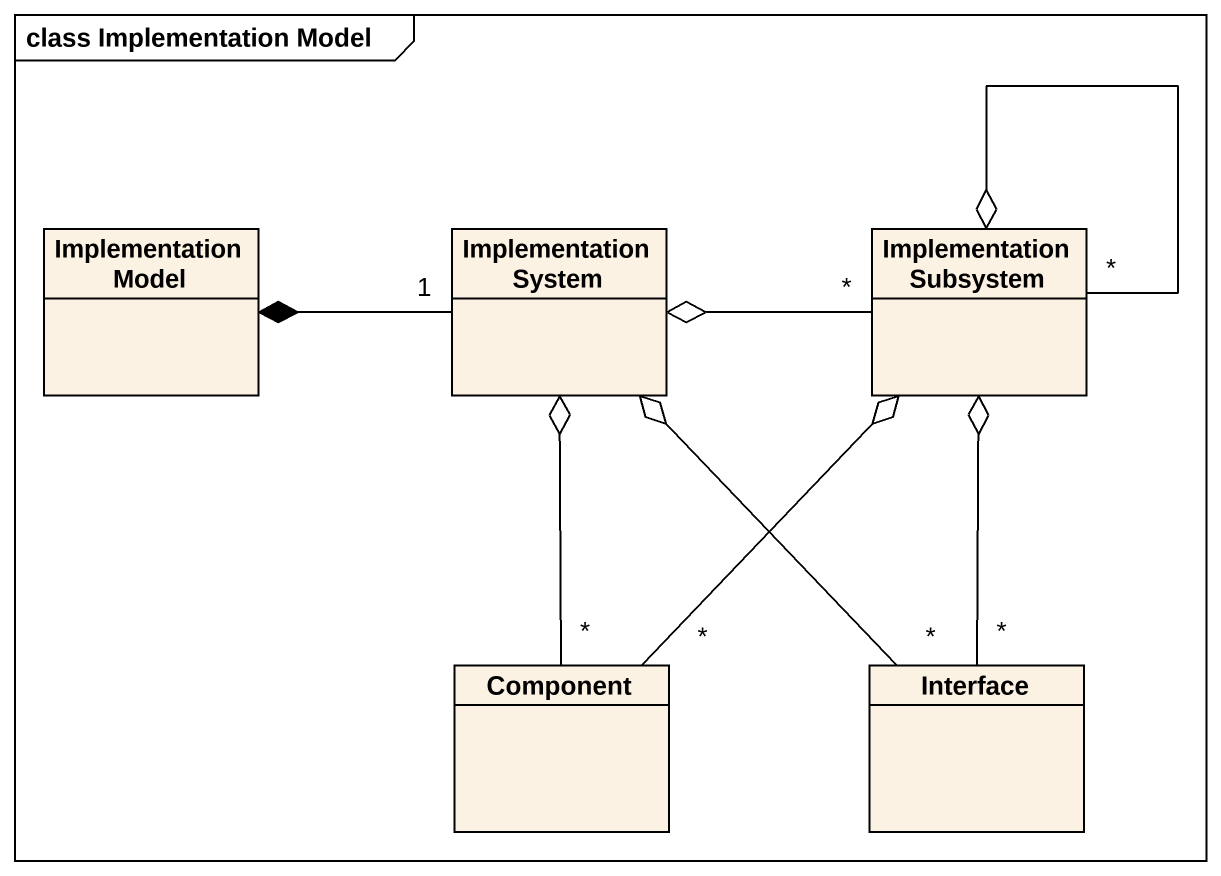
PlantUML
@startuml
mainframe class Implementation Model
hide circle
hide empty members
class "Implementation Model" as Implementation_Model
class "Implementation System" as Implementation_System
class "Implementation Subsystem" as Implementation_Subsystem
class "Component" as Component_
class "Interface" as Interface_
Implementation_System "1" -left-* Implementation_Model
Implementation_Subsystem "*" -left-o Implementation_System
Implementation_Subsystem "*" --o Implementation_Subsystem
Component_ "*" -up-o Implementation_System
Component_ "*" -up-o Implementation_Subsystem
Interface_ "*" -up-o Implementation_System
Interface_ "*" -up-o Implementation_Subsystem
@enduml
